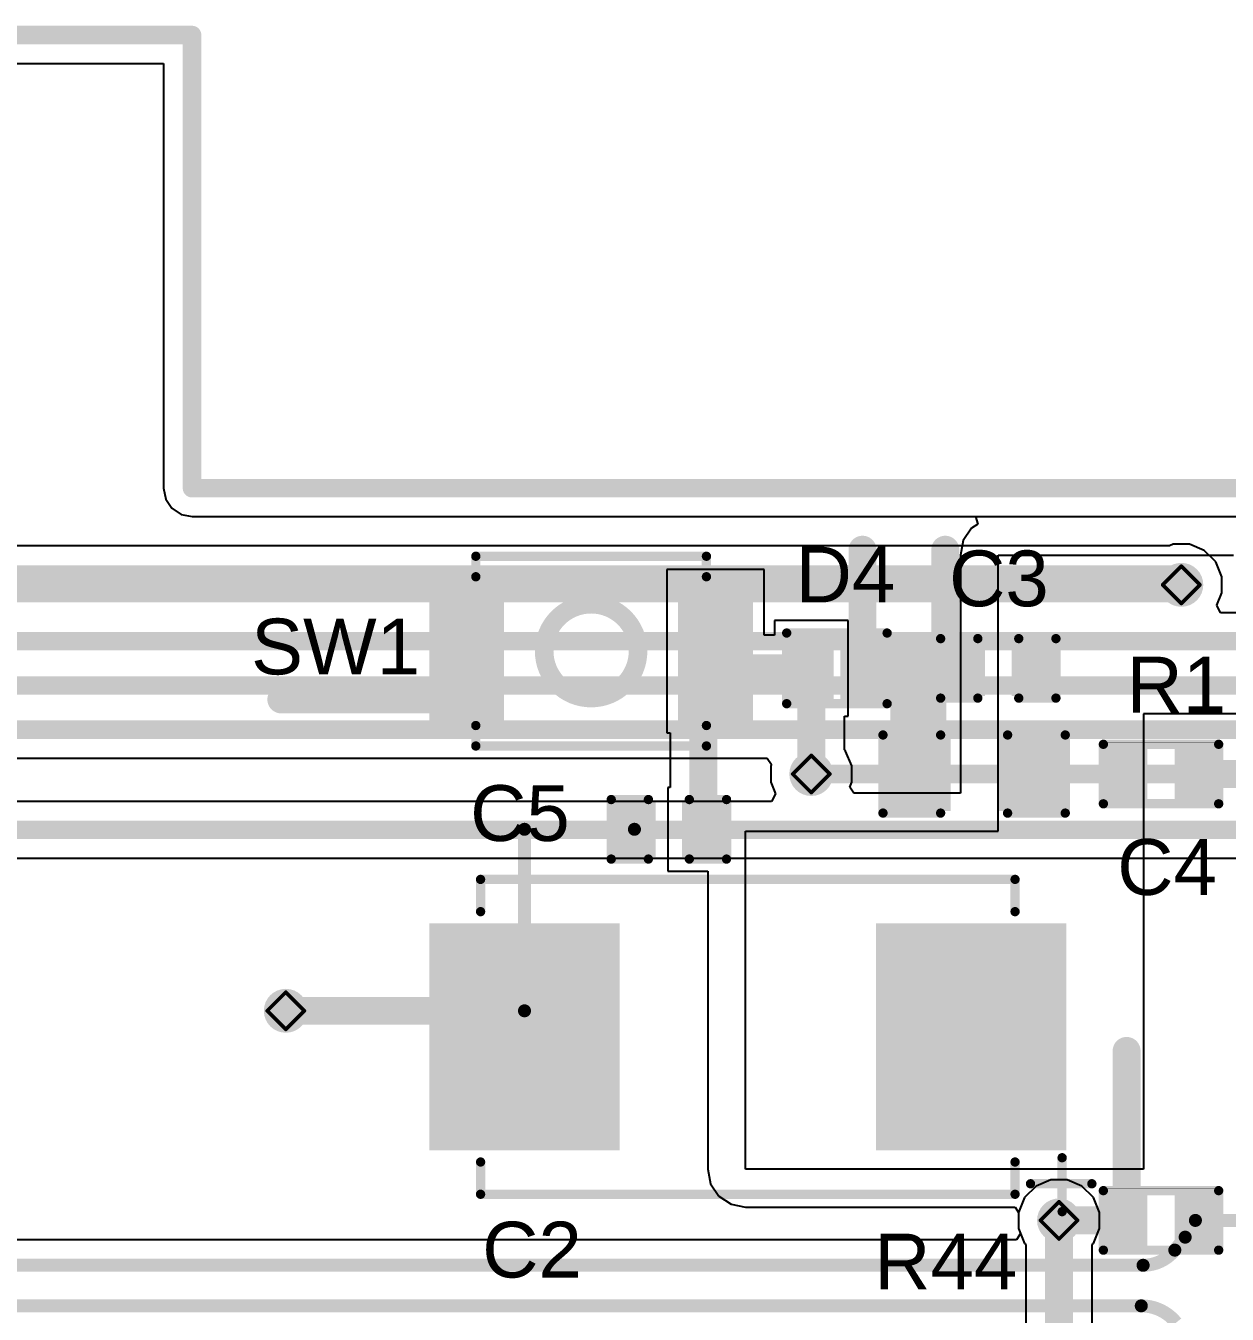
# Model space of a CAD drawing. Header units: inches. Extents: x -14 to 270, y -5 to 115.
# Drawn here: x 55.65 to 72.06, y 38.03 to 55.63 of the extents above; entities that cross this region are included whole.
import ezdxf

# ---------------------------------------------------------------- set-up
doc = ezdxf.new("R2010")
doc.units = ezdxf.units.IN
for name, color, linetype in [('Board Outline', 216, 'Continuous'), ('Bottom Layer', 5, 'Continuous'), ('Drill Drawing', 1, 'Continuous'), ('Top Layer', 1, 'Continuous'), ('Top Overlay', 2, 'Continuous'), ('Top Paste', 8, 'Continuous'), ('Top Solder', 216, 'Continuous'), ('Via Holes', 16, 'Continuous')]:
    doc.layers.add(name, color=color, linetype=linetype)
doc.styles.add('Arial', font='', dxfattribs={"height": 0.2})
doc.styles.get('Arial').set_extended_font_data('Arial')

# ---------------------------------------------------------------- blocks, each defined once
blk = doc.blocks.new('R___0402_18')
at = {"layer": 'Top Layer'}
for points in [[(-0.6985, -0.31749746), (-0.6985, 0.31750254), (-0.2412999999999999, 0.31750254), (-0.2413, -0.31749746)], [(0.24130254, -0.31749746), (0.24130254, 0.31750254), (0.6985025399999999, 0.31750254), (0.6985025399999999, -0.31749746)]]:
    blk.add_hatch(color=1, dxfattribs=at).paths.add_polyline_path(points)
at = {"layer": 'Top Paste'}
for points in [[(-0.6985, -0.31749746), (-0.6985, 0.31750254), (-0.2412999999999999, 0.31750254), (-0.2413, -0.31749746)], [(0.24130254, -0.31749746), (0.24130254, 0.31750254), (0.6985025399999999, 0.31750254), (0.6985025399999999, -0.31749746)]]:
    blk.add_hatch(color=8, dxfattribs=at).paths.add_polyline_path(points)
at = {"layer": 'Top Solder'}
for points in [[(-0.75350116, -0.3724986199999999), (-0.75350116, 0.3725037), (-0.1862988399999999, 0.3725037), (-0.18629884, -0.3724986199999999)], [(0.18630138, -0.3724986199999999), (0.18630138, 0.3725037), (0.7535037, 0.3725037), (0.7535037, -0.3724986199999999)]]:
    blk.add_hatch(color=216, dxfattribs=at).paths.add_polyline_path(points)
at = {"layer": 'Top Overlay'}
for points, const_width in [([(-0.7874, -0.40639746), (-0.78740254, 0.40640508)], 0.127), ([(0.78740254, 0.40640508), (-0.78740254, 0.40640508)], 0.127), ([(0.78740254, 0.40640508), (0.7874, -0.40639746)], 0.127), ([(0.7874, -0.40639746), (-0.7874, -0.40639746)], 0.127), ([(0.8128, -0.4317974599999999), (-0.8128, -0.4317974599999999)], 0.0032258)]:
    blk.add_lwpolyline(points, dxfattribs=dict(at, const_width=const_width))
for points, const_width in [([(-0.8191525399999998, 0.40640508, 1), (-0.75565254, 0.40640508, 1)], 0.0635), ([(-0.8191525399999998, 0.40640508, 1), (-0.75565254, 0.40640508, 1)], 0.0635), ([(0.75565254, 0.40640508, 1), (0.8191525399999998, 0.40640508, 1)], 0.0635), ([(0.75565254, 0.40640508, 1), (0.8191525399999998, 0.40640508, 1)], 0.0635), ([(-0.8191499999999999, -0.40639746, 1), (-0.7556499999999999, -0.40639746, 1)], 0.0635), ([(-0.8191499999999999, -0.40639746, 1), (-0.7556499999999999, -0.40639746, 1)], 0.0635), ([(0.7556499999999999, -0.40639746, 1), (0.8191499999999999, -0.40639746, 1)], 0.0635), ([(0.7556499999999999, -0.40639746, 1), (0.8191499999999999, -0.40639746, 1)], 0.0635), ([(-0.81360518, -0.4317974599999999, 1), (-0.8119948199999999, -0.4317974599999999, 1)], 0.0016129), ([(0.8119948199999999, -0.4317974599999999, 1), (0.81360518, -0.4317974599999999, 1)], 0.0016129)]:
    blk.add_lwpolyline(points, format="xyb", close=True, dxfattribs=dict(at, const_width=const_width))
blk = doc.blocks.new('B3U_1000P_58')
at = {"layer": 'Top Layer'}
for points in [[(-2.10999959, 0.85999955), (-1.28999869, 0.85999955), (-1.28999869, -0.85999955), (-2.10999959, -0.85999955)], [(1.29000123, 0.85999955), (2.11000213, 0.85999955), (2.11000213, -0.85999955), (1.29000123, -0.85999955)]]:
    blk.add_hatch(color=1, dxfattribs=at).paths.add_polyline_path(points)
at = {"layer": 'Top Paste'}
for points in [[(-2.10999959, 0.85999955), (-1.28999869, 0.85999955), (-1.28999869, -0.85999955), (-2.10999959, -0.85999955)], [(1.29000123, 0.85999955), (2.11000213, 0.85999955), (2.11000213, -0.85999955), (1.29000123, -0.85999955)]]:
    blk.add_hatch(color=8, dxfattribs=at).paths.add_polyline_path(points)
at = {"layer": 'Top Solder'}
for points in [[(-2.21159959, 0.96159955), (-1.18839869, 0.96159955), (-1.18839869, -0.96159955), (-2.21159959, -0.96159955)], [(1.18840123, 0.96159955), (2.21160213, 0.96159955), (2.21160213, -0.96159955), (1.18840123, -0.96159955)]]:
    blk.add_hatch(color=216, dxfattribs=at).paths.add_polyline_path(points)
at = {"layer": 'Top Overlay', "const_width": 0.127}
for points in [[(1.57480508, 1.2954), (-1.5748, 1.29539746)], [(-1.5748, 1.29539746), (-1.5748, 1.016)], [(1.57480508, 1.2954), (1.57480254, 1.016)], [(-1.5748, -1.016), (-1.5748, -1.29539746)], [(1.57480508, -1.2954), (1.57480254, -1.016)], [(1.57480508, -1.2954), (-1.5748, -1.29539746)]]:
    blk.add_lwpolyline(points, dxfattribs=at)
at = {"layer": 'Top Overlay'}
for points, const_width in [([(-1.60655, 1.29539746, 1), (-1.54305, 1.29539746, 1)], 0.0635), ([(-1.60655, 1.29539746, 1), (-1.54305, 1.29539746, 1)], 0.0635), ([(1.54305508, 1.2954, 1), (1.60655508, 1.2954, 1)], 0.0635), ([(1.54305508, 1.2954, 1), (1.60655508, 1.2954, 1)], 0.0635), ([(-1.60655, 1.016, 1), (-1.54305, 1.016, 1)], 0.0635), ([(1.54305254, 1.016, 1), (1.60655254, 1.016, 1)], 0.0635), ([(0.64106806, 0, 1), (-0.64106806, 0, 1)], 0.254), ([(-0.7045680599999999, 0, 1), (-0.5775680599999999, 0, 1)], 0.127), ([(0.5775680599999999, 0, 1), (0.7045680599999999, 0, 1)], 0.127), ([(-1.60655, -1.016, 1), (-1.54305, -1.016, 1)], 0.0635), ([(1.54305254, -1.016, 1), (1.60655254, -1.016, 1)], 0.0635), ([(-1.60655, -1.29539746, 1), (-1.54305, -1.29539746, 1)], 0.0635), ([(-1.60655, -1.29539746, 1), (-1.54305, -1.29539746, 1)], 0.0635), ([(1.54305508, -1.2954, 1), (1.60655508, -1.2954, 1)], 0.0635), ([(1.54305508, -1.2954, 1), (1.60655508, -1.2954, 1)], 0.0635)]:
    blk.add_lwpolyline(points, format="xyb", close=True, dxfattribs=dict(at, const_width=const_width))
blk = doc.blocks.new('R___0402_86')
at = {"layer": 'Top Layer'}
for points in [[(-0.6985, -0.3175), (-0.6985, 0.3175), (-0.2412999999999999, 0.3175), (-0.2413, -0.3175)], [(0.24130254, -0.3175), (0.24130254, 0.3175), (0.6985025399999999, 0.3175), (0.6985025399999999, -0.3175)]]:
    blk.add_hatch(color=1, dxfattribs=at).paths.add_polyline_path(points)
at = {"layer": 'Top Paste'}
for points in [[(-0.6985, -0.3175), (-0.6985, 0.3175), (-0.2412999999999999, 0.3175), (-0.2413, -0.3175)], [(0.24130254, -0.3175), (0.24130254, 0.3175), (0.6985025399999999, 0.3175), (0.6985025399999999, -0.3175)]]:
    blk.add_hatch(color=8, dxfattribs=at).paths.add_polyline_path(points)
at = {"layer": 'Top Solder'}
for points in [[(-0.75350116, -0.37250116), (-0.75350116, 0.37250116), (-0.1862988399999999, 0.37250116), (-0.18629884, -0.37250116)], [(0.18630138, -0.37250116), (0.18630138, 0.37250116), (0.7535037, 0.37250116), (0.7535037, -0.37250116)]]:
    blk.add_hatch(color=216, dxfattribs=at).paths.add_polyline_path(points)
at = {"layer": 'Top Overlay'}
for points, const_width in [([(0.7874, 0.4064), (-0.7874, 0.4064)], 0.127), ([(-0.7874, 0.4064), (-0.7874, -0.4064)], 0.127), ([(0.7874, 0.4064), (0.7874, -0.4064)], 0.127), ([(0.7874, -0.4064), (-0.7874, -0.4064)], 0.127), ([(0.8128, -0.4318), (-0.8127974599999999, -0.4318)], 0.0032258)]:
    blk.add_lwpolyline(points, dxfattribs=dict(at, const_width=const_width))
for points, const_width in [([(-0.8191499999999999, 0.4064, 1), (-0.7556499999999999, 0.4064, 1)], 0.0635), ([(-0.8191499999999999, 0.4064, 1), (-0.7556499999999999, 0.4064, 1)], 0.0635), ([(0.7556499999999999, 0.4064, 1), (0.8191499999999999, 0.4064, 1)], 0.0635), ([(0.7556499999999999, 0.4064, 1), (0.8191499999999999, 0.4064, 1)], 0.0635), ([(-0.8191499999999999, -0.4064, 1), (-0.7556499999999999, -0.4064, 1)], 0.0635), ([(-0.8191499999999999, -0.4064, 1), (-0.7556499999999999, -0.4064, 1)], 0.0635), ([(0.7556499999999999, -0.4064, 1), (0.8191499999999999, -0.4064, 1)], 0.0635), ([(0.7556499999999999, -0.4064, 1), (0.8191499999999999, -0.4064, 1)], 0.0635), ([(-0.8136026399999999, -0.4318, 1), (-0.81199228, -0.4318, 1)], 0.0016129), ([(0.8119948199999999, -0.4318, 1), (0.81360518, -0.4318, 1)], 0.0016129)]:
    blk.add_lwpolyline(points, format="xyb", close=True, dxfattribs=dict(at, const_width=const_width))
blk = doc.blocks.new('SOD_882_B__D___________107')
at = {"layer": 'Top Layer'}
for points in [[(-0.10000234, -0.4000004699999999), (-0.6000013399999999, -0.4000004699999999), (-0.6000013399999999, 0.4000004699999999), (-0.10000234, 0.4000004699999999)], [(0.5999987999999999, -0.4000004699999999), (0.0999998, -0.4000004699999999), (0.0999998, 0.4000004699999999), (0.5999987999999999, 0.4000004699999999)]]:
    blk.add_hatch(color=1, dxfattribs=at).paths.add_polyline_path(points)
at = {"layer": 'Top Paste'}
for points in [[(-0.10000234, -0.4000004699999999), (-0.6000013399999999, -0.4000004699999999), (-0.6000013399999999, 0.4000004699999999), (-0.10000234, 0.4000004699999999)], [(0.5999987999999999, -0.4000004699999999), (0.0999998, -0.4000004699999999), (0.0999998, 0.4000004699999999), (0.5999987999999999, 0.4000004699999999)]]:
    blk.add_hatch(color=8, dxfattribs=at).paths.add_polyline_path(points)
at = {"layer": 'Top Solder'}
for points in [[(-0.0450011799999999, -0.4550016299999999), (-0.6550024999999999, -0.4550016300000001), (-0.6550025, 0.4550016299999999), (-0.0450011800000001, 0.4550016300000001)], [(0.65499996, -0.4550016299999999), (0.0449986400000001, -0.4550016300000001), (0.0449986399999999, 0.4550016299999999), (0.6549999599999999, 0.4550016300000001)]]:
    blk.add_hatch(color=216, dxfattribs=at).paths.add_polyline_path(points)
at = {"layer": 'Top Overlay', "const_width": 0.127}
for points in [[(-0.68580254, 0.4826), (-0.68580254, -0.4826)], [(0.6858, 0.4826), (-0.68580254, 0.4826)], [(0.6858, 0.4826), (0.6858, -0.4826)], [(0.6858, -0.4826), (-0.68580254, -0.4826)]]:
    blk.add_lwpolyline(points, dxfattribs=at)
at = {"layer": 'Top Overlay', "const_width": 0.0635}
for points in [[(-0.71755254, 0.4826, 1), (-0.65405254, 0.4826, 1)], [(-0.71755254, 0.4826, 1), (-0.65405254, 0.4826, 1)], [(0.6540499999999999, 0.4826, 1), (0.71755, 0.4826, 1)], [(0.6540499999999999, 0.4826, 1), (0.71755, 0.4826, 1)], [(-0.71755254, -0.4826, 1), (-0.65405254, -0.4826, 1)], [(-0.71755254, -0.4826, 1), (-0.65405254, -0.4826, 1)], [(0.6540499999999999, -0.4826, 1), (0.71755, -0.4826, 1)], [(0.6540499999999999, -0.4826, 1), (0.71755, -0.4826, 1)]]:
    blk.add_lwpolyline(points, format="xyb", close=True, dxfattribs=at)
blk = doc.blocks.new('C___0402_121')
at = {"layer": 'Top Layer'}
for points in [[(-0.6985025399999999, -0.3175), (-0.6985025399999999, 0.3175), (-0.24130254, 0.3175), (-0.24130254, -0.3175)], [(0.2412999999999999, -0.3175), (0.2413, 0.3175), (0.6985, 0.3175), (0.6985, -0.3175)]]:
    blk.add_hatch(color=1, dxfattribs=at).paths.add_polyline_path(points)
at = {"layer": 'Top Paste'}
for points in [[(-0.6985025399999999, -0.3175), (-0.6985025399999999, 0.3175), (-0.24130254, 0.3175), (-0.24130254, -0.3175)], [(0.2412999999999999, -0.3175), (0.2413, 0.3175), (0.6985, 0.3175), (0.6985, -0.3175)]]:
    blk.add_hatch(color=8, dxfattribs=at).paths.add_polyline_path(points)
at = {"layer": 'Top Solder'}
for points in [[(-0.75850242, -0.37749988), (-0.75850242, 0.37749988), (-0.1813026599999999, 0.37749988), (-0.18130266, -0.37749988)], [(0.18130012, -0.37749988), (0.18130012, 0.37749988), (0.7584998799999999, 0.37749988), (0.7584998799999999, -0.37749988)]]:
    blk.add_hatch(color=216, dxfattribs=at).paths.add_polyline_path(points)
at = {"layer": 'Top Overlay', "const_width": 0.127}
for points in [[(-0.7874050799999999, -0.40640254), (-0.7874050799999999, 0.40640254)], [(-0.7874050799999999, 0.40640254), (-0.27940254, 0.4064)], [(0.2794, 0.40640254), (0.7874, 0.4064)], [(0.7874, -0.4064), (0.7874, 0.4064)], [(-0.7874050799999999, -0.40640254), (-0.27940254, -0.4064)], [(0.2794, -0.40640254), (0.7874, -0.4064)]]:
    blk.add_lwpolyline(points, dxfattribs=at)
at = {"layer": 'Top Overlay', "const_width": 0.0635}
for points in [[(-0.8191550799999999, 0.40640254, 1), (-0.75565508, 0.40640254, 1)], [(-0.8191550799999999, 0.40640254, 1), (-0.75565508, 0.40640254, 1)], [(-0.31115254, 0.4064, 1), (-0.24765254, 0.4064, 1)], [(0.24765, 0.40640254, 1), (0.31115, 0.40640254, 1)], [(0.7556499999999999, 0.4064, 1), (0.8191499999999999, 0.4064, 1)], [(0.7556499999999999, 0.4064, 1), (0.8191499999999999, 0.4064, 1)], [(-0.8191550799999999, -0.40640254, 1), (-0.75565508, -0.40640254, 1)], [(-0.8191550799999999, -0.40640254, 1), (-0.75565508, -0.40640254, 1)], [(-0.31115254, -0.4064, 1), (-0.24765254, -0.4064, 1)], [(0.24765, -0.40640254, 1), (0.31115, -0.40640254, 1)], [(0.7556499999999999, -0.4064, 1), (0.8191499999999999, -0.4064, 1)], [(0.7556499999999999, -0.4064, 1), (0.8191499999999999, -0.4064, 1)]]:
    blk.add_lwpolyline(points, format="xyb", close=True, dxfattribs=at)
blk = doc.blocks.new('C___0603_122')
at = {"layer": 'Top Layer'}
for points in [[(-0.3809999999999999, 0.4445), (-0.3810000000000001, -0.4445), (-1.143, -0.4445), (-1.143, 0.4445)], [(1.143, 0.4445), (1.143, -0.4445), (0.3809999999999999, -0.4445), (0.3810000000000001, 0.4445)]]:
    blk.add_hatch(color=1, dxfattribs=at).paths.add_polyline_path(points)
at = {"layer": 'Top Paste'}
for points in [[(-0.3809999999999999, 0.4445), (-0.3810000000000001, -0.4445), (-1.143, -0.4445), (-1.143, 0.4445)], [(1.143, 0.4445), (1.143, -0.4445), (0.3809999999999999, -0.4445), (0.3810000000000001, 0.4445)]]:
    blk.add_hatch(color=8, dxfattribs=at).paths.add_polyline_path(points)
at = {"layer": 'Top Solder'}
for points in [[(-0.3210001199999999, 0.5044998799999999), (-0.3210001200000001, -0.50449988), (-1.20299988, -0.5044998799999999), (-1.20299988, 0.50449988)], [(1.20299988, 0.5044998799999999), (1.20299988, -0.50449988), (0.3210001199999999, -0.5044998799999999), (0.3210001200000001, 0.50449988)]]:
    blk.add_hatch(color=216, dxfattribs=at).paths.add_polyline_path(points)
at = {"layer": 'Top Overlay', "const_width": 0.127}
for points in [[(-1.2446, 0.5334), (-0.4571999999999999, 0.5334)], [(-1.2446, -0.5334), (-1.2446, 0.5334)], [(0.4571999999999999, 0.5334), (1.2446, 0.5334)], [(1.2446, -0.5334), (1.2446, 0.5334)], [(-1.2446, -0.5334), (-0.4571999999999999, -0.5334)], [(0.4571999999999999, -0.5334), (1.2446, -0.5334)]]:
    blk.add_lwpolyline(points, dxfattribs=at)
at = {"layer": 'Top Overlay', "const_width": 0.0635}
for points in [[(-1.27635, 0.5334, 1), (-1.21285, 0.5334, 1)], [(-1.27635, 0.5334, 1), (-1.21285, 0.5334, 1)], [(-0.4889499999999999, 0.5334, 1), (-0.42545, 0.5334, 1)], [(0.42545, 0.5334, 1), (0.4889499999999999, 0.5334, 1)], [(1.21285, 0.5334, 1), (1.27635, 0.5334, 1)], [(1.21285, 0.5334, 1), (1.27635, 0.5334, 1)], [(-1.27635, -0.5334, 1), (-1.21285, -0.5334, 1)], [(-1.27635, -0.5334, 1), (-1.21285, -0.5334, 1)], [(-0.4889499999999999, -0.5334, 1), (-0.42545, -0.5334, 1)], [(0.42545, -0.5334, 1), (0.4889499999999999, -0.5334, 1)], [(1.21285, -0.5334, 1), (1.27635, -0.5334, 1)], [(1.21285, -0.5334, 1), (1.27635, -0.5334, 1)]]:
    blk.add_lwpolyline(points, format="xyb", close=True, dxfattribs=at)
blk = doc.blocks.new('C___0402_123')
at = {"layer": 'Top Layer'}
for points in [[(-0.6985025399999999, -0.3175), (-0.6985025399999999, 0.3175), (-0.24130254, 0.3175), (-0.24130254, -0.3175)], [(0.2412999999999999, -0.3175), (0.2413, 0.3175), (0.6985, 0.3175), (0.6985, -0.3175)]]:
    blk.add_hatch(color=1, dxfattribs=at).paths.add_polyline_path(points)
at = {"layer": 'Top Paste'}
for points in [[(-0.6985025399999999, -0.3175), (-0.6985025399999999, 0.3175), (-0.24130254, 0.3175), (-0.24130254, -0.3175)], [(0.2412999999999999, -0.3175), (0.2413, 0.3175), (0.6985, 0.3175), (0.6985, -0.3175)]]:
    blk.add_hatch(color=8, dxfattribs=at).paths.add_polyline_path(points)
at = {"layer": 'Top Solder'}
for points in [[(-0.75850242, -0.37749988), (-0.75850242, 0.37749988), (-0.1813026599999999, 0.37749988), (-0.18130266, -0.37749988)], [(0.18130012, -0.37749988), (0.18130012, 0.37749988), (0.7584998799999999, 0.37749988), (0.7584998799999999, -0.37749988)]]:
    blk.add_hatch(color=216, dxfattribs=at).paths.add_polyline_path(points)
at = {"layer": 'Top Overlay', "const_width": 0.127}
for points in [[(-0.7874, 0.4064), (-0.27940254, 0.40640254)], [(-0.7874, -0.4064), (-0.7874, 0.4064)], [(0.2794, 0.4064), (0.7874, 0.4064)], [(0.7874, -0.4064), (0.7874, 0.4064)], [(-0.7874, -0.4064), (-0.27940254, -0.40640254)], [(0.2794, -0.4064), (0.7874, -0.4064)]]:
    blk.add_lwpolyline(points, dxfattribs=at)
at = {"layer": 'Top Overlay', "const_width": 0.0635}
for points in [[(-0.8191499999999999, 0.4064, 1), (-0.7556499999999999, 0.4064, 1)], [(-0.8191499999999999, 0.4064, 1), (-0.7556499999999999, 0.4064, 1)], [(-0.31115254, 0.40640254, 1), (-0.24765254, 0.40640254, 1)], [(0.24765, 0.4064, 1), (0.31115, 0.4064, 1)], [(0.7556499999999999, 0.4064, 1), (0.8191499999999999, 0.4064, 1)], [(0.7556499999999999, 0.4064, 1), (0.8191499999999999, 0.4064, 1)], [(-0.8191499999999999, -0.4064, 1), (-0.7556499999999999, -0.4064, 1)], [(-0.8191499999999999, -0.4064, 1), (-0.7556499999999999, -0.4064, 1)], [(-0.31115254, -0.40640254, 1), (-0.24765254, -0.40640254, 1)], [(0.24765, -0.4064, 1), (0.31115, -0.4064, 1)], [(0.7556499999999999, -0.4064, 1), (0.8191499999999999, -0.4064, 1)], [(0.7556499999999999, -0.4064, 1), (0.8191499999999999, -0.4064, 1)]]:
    blk.add_lwpolyline(points, format="xyb", close=True, dxfattribs=at)
blk = doc.blocks.new('C____D_124')
at = {"layer": 'Top Layer'}
for points in [[(-4.25000166, 1.44999964), (-1.85000138, 1.44999964), (-1.85000138, -1.44999964), (-4.25000166, -1.44999964)], [(1.8499963, 1.44999964), (4.249996579999999, 1.44999964), (4.249996579999999, -1.44999964), (1.8499963, -1.44999964)]]:
    blk.add_hatch(color=1, dxfattribs=at).paths.add_polyline_path(points)
at = {"layer": 'Top Paste'}
for points in [[(-4.25000166, 1.44999964), (-1.85000138, 1.44999964), (-1.85000138, -1.44999964), (-4.25000166, -1.44999964)], [(1.8499963, 1.44999964), (4.249996579999999, 1.44999964), (4.249996579999999, -1.44999964), (1.8499963, -1.44999964)]]:
    blk.add_hatch(color=8, dxfattribs=at).paths.add_polyline_path(points)
at = {"layer": 'Top Solder'}
for points in [[(-4.35160166, 1.55159964), (-1.74840138, 1.55159964), (-1.74840138, -1.55159964), (-4.35160166, -1.55159964)], [(1.7483963, 1.55159964), (4.35159658, 1.55159964), (4.35159658, -1.55159964), (1.7483963, -1.55159964)]]:
    blk.add_hatch(color=216, dxfattribs=at).paths.add_polyline_path(points)
at = {"layer": 'Top Overlay', "const_width": 0.127}
for points in [[(-4.29260254, 2.3876), (-4.29260254, 1.651)], [(-3.650002859999999, 2.15000078), (-3.6500054, 1.70939968)], [(3.64999778, 2.15000078), (-3.650002859999999, 2.15000078)], [(3.64999778, 2.15000078), (3.64999778, 1.70939968)], [(-3.86080254, 2.0066), (-4.69900508, 2.00659746)], [(-3.650002859999999, -2.15000078), (-3.6500054, -1.70939968)], [(3.64999778, -1.70939968), (3.64999778, -2.15000078)], [(3.64999778, -2.15000078), (-3.650002859999999, -2.15000078)]]:
    blk.add_lwpolyline(points, dxfattribs=at)
at = {"layer": 'Top Overlay', "const_width": 0.0635}
for points in [[(-4.32435254, 2.3876, 1), (-4.26085254, 2.3876, 1)], [(-3.68175286, 2.15000078, 1), (-3.61825286, 2.15000078, 1)], [(-3.68175286, 2.15000078, 1), (-3.61825286, 2.15000078, 1)], [(3.61824778, 2.15000078, 1), (3.681747779999999, 2.15000078, 1)], [(3.61824778, 2.15000078, 1), (3.681747779999999, 2.15000078, 1)], [(-4.73075508, 2.00659746, 1), (-4.667255079999999, 2.00659746, 1)], [(-3.89255254, 2.0066, 1), (-3.82905254, 2.0066, 1)], [(-3.6817554, 1.70939968, 1), (-3.6182554, 1.70939968, 1)], [(3.61824778, 1.70939968, 1), (3.681747779999999, 1.70939968, 1)], [(-4.32435254, 1.651, 1), (-4.26085254, 1.651, 1)], [(-3.6817554, -1.70939968, 1), (-3.6182554, -1.70939968, 1)], [(3.61824778, -1.70939968, 1), (3.681747779999999, -1.70939968, 1)], [(-3.68175286, -2.15000078, 1), (-3.61825286, -2.15000078, 1)], [(-3.68175286, -2.15000078, 1), (-3.61825286, -2.15000078, 1)], [(3.61824778, -2.15000078, 1), (3.681747779999999, -2.15000078, 1)], [(3.61824778, -2.15000078, 1), (3.681747779999999, -2.15000078, 1)]]:
    blk.add_lwpolyline(points, format="xyb", close=True, dxfattribs=at)

msp = doc.modelspace()

# ---------------------------------------------------------------- hatches: boundary and pattern name
at = {"layer": 'Bottom Layer'}
h = msp.add_hatch(color=5, dxfattribs=at)
edge = h.paths.add_edge_path()
edge.add_arc((71.43511747999999, 47.99197411999999), 0.2999994, 0, 360)
h = msp.add_hatch(color=5, dxfattribs=at)
edge = h.paths.add_edge_path()
edge.add_arc((66.38119565999999, 45.40795592), 0.2999994, 0, 360)
h = msp.add_hatch(color=5, dxfattribs=at)
edge = h.paths.add_edge_path()
edge.add_arc((59.20459584, 42.17459434), 0.2999994, 0, 360)
h = msp.add_hatch(color=5, dxfattribs=at)
edge = h.paths.add_edge_path()
edge.add_arc((69.76454932, 39.31195845999999), 0.2999994, 0, 360)
at = {"layer": 'Top Layer'}
h = msp.add_hatch(color=1, dxfattribs=at)
edge = h.paths.add_edge_path()
edge.add_arc((71.43511747999999, 47.99197411999999), 0.2999994, 0, 360)
for points in [[(67.4621968, 44.96345591999999), (68.2241968, 44.96345591999999), (68.2241968, 47.25754328), (67.4621968, 47.25754328)], [(67.4621968, 46.53364074), (68.69408664, 46.53364074), (68.69408664, 47.25754074), (67.4621968, 47.25754074)], [(67.79239679999999, 46.53364074), (68.69408664, 46.53364074), (68.69408664, 47.16864073999999), (67.79239679999999, 47.16864073999999)]]:
    msp.add_hatch(color=1, dxfattribs=at).paths.add_polyline_path(points)
h = msp.add_hatch(color=1, dxfattribs=at)
edge = h.paths.add_edge_path()
edge.add_arc((66.38119565999999, 45.40795592), 0.2999994, 0, 360)
h = msp.add_hatch(color=1, dxfattribs=at)
edge = h.paths.add_edge_path()
edge.add_arc((59.20459584, 42.17459434), 0.2999994, 0, 360)
h = msp.add_hatch(color=1, dxfattribs=at)
edge = h.paths.add_edge_path()
edge.add_arc((69.76454932, 39.31195845999999), 0.2999994, 0, 360)
at = {"layer": 'Via Holes'}
h = msp.add_hatch(color=7, dxfattribs=at)
edge = h.paths.add_edge_path()
edge.add_arc((71.43511747999999, 47.99197411999999), 0.1499997, 0, 360)
h = msp.add_hatch(color=7, dxfattribs=at)
edge = h.paths.add_edge_path()
edge.add_arc((66.38119565999999, 45.40795592), 0.1499997, 0, 360)
h = msp.add_hatch(color=7, dxfattribs=at)
edge = h.paths.add_edge_path()
edge.add_arc((59.20459584, 42.17459434), 0.1499997, 0, 360)
h = msp.add_hatch(color=7, dxfattribs=at)
edge = h.paths.add_edge_path()
edge.add_arc((69.76454932, 39.31195845999999), 0.1499997, 0, 360)

# ---------------------------------------------------------------- linework, layer by layer
at = {"layer": 'Board Outline', "const_width": 0.254}
for points in [[(-1.01829362, 55.49999567999999), (57.92415644, 55.4999906)], [(57.92415644, 49.31195878), (57.92415644, 55.4999906)], [(57.92415644, 49.31195878), (106.10556122, 49.31195878)]]:
    msp.add_lwpolyline(points, dxfattribs=at)
at = {"layer": 'Board Outline', "const_width": 0.127}
for points in [[(57.86065643999999, 55.4999906, 1), (57.98765643999999, 55.4999906, 1)], [(57.86065643999999, 55.4999906, 1), (57.98765643999999, 55.4999906, 1)], [(57.86065643999999, 49.31195878, 1), (57.98765643999999, 49.31195878, 1)], [(57.86065643999999, 49.31195878, 1), (57.98765643999999, 49.31195878, 1)]]:
    msp.add_lwpolyline(points, format="xyb", close=True, dxfattribs=at)
at = {"layer": 'Bottom Layer'}
for p, q in [((-1.01828854, 55.11153824), (57.53570408, 55.11153824)), ((57.53570408, 55.11153824), (57.53570408, 49.31197148)), ((57.53570408, 49.31197148), (57.56527476, 49.16331289999999)), ((57.56527476, 49.16331289999999), (57.64948337999999, 49.03728572)), ((57.64948337999999, 49.03728572), (57.77551055999999, 48.95307709999999)), ((57.77551055999999, 48.95307709999999), (57.92416914, 48.92350642)), ((57.92416914, 48.92350642), (72.70870142, 48.92350642)), ((71.27175484, 48.52395172), (49.4132997, 48.52395172)), ((71.32491958, 48.54597352), (71.27175484, 48.52395172)), ((71.54531538, 48.54597352), (71.32491958, 48.54597352)), ((71.74893193999999, 48.46163282), (71.54531538, 48.54597352)), ((71.90477617999998, 48.30578858), (71.74893193999999, 48.46163282)), ((71.98911688, 48.10217202), (71.90477617999998, 48.30578858)), ((71.98911688, 47.88177622), (71.98911688, 48.10217202)), ((71.91896716, 47.71241663999999), (71.98911688, 47.88177622)), ((71.97018118, 47.61081664), (71.91896716, 47.71241663999999)), ((114.523647, 47.61081918), (71.97018118, 47.61081664)), ((49.18429076, 45.62429026), (65.77972111999999, 45.62429026)), ((65.77972111999999, 45.62429026), (65.83616753999999, 45.5398124)), ((65.83616753999999, 45.5398124), (65.82719626, 45.51815382)), ((65.82719626, 45.51815382), (65.82719626, 45.29775802)), ((65.82719626, 45.29775802), (65.8942421, 45.13589652)), ((65.8942421, 45.13589652), (65.83863388, 45.03429652)), ((65.83863388, 45.03429652), (50.38221318, 45.03429398)), ((50.38220302, 44.25736386), (74.3991908, 44.2573664)), ((69.45073486, 39.78161716), (69.29489061999999, 39.62577292)), ((69.65435142, 39.86595785999999), (69.45073486, 39.78161716)), ((69.87474722, 39.86595785999999), (69.65435142, 39.86595785999999)), ((70.07836377999999, 39.78161716), (69.87474722, 39.86595785999999)), ((70.23420802, 39.62577292), (70.07836377999999, 39.78161716)), ((69.29489061999999, 39.62577292), (69.21054991999999, 39.42215636)), ((70.31854872, 39.42215636), (70.23420802, 39.62577292)), ((69.21054991999999, 39.42215636), (69.21054991999999, 39.20176056)), ((70.31854872, 39.20176056), (70.31854872, 39.42215636)), ((69.21054991999999, 39.20176056), (69.29489061999999, 38.998144)), ((70.23420802, 38.998144), (70.31854872, 39.20176056)), ((69.29489061999999, 38.998144), (69.3113422, 38.98169242)), ((69.3113422, 38.98169242), (69.3113422, 37.86421687999999)), ((70.21775643999999, 38.98169242), (70.23420802, 38.998144)), ((70.21775643999999, 37.86421687999999), (70.21775643999999, 38.98169242))]:
    msp.add_line(p, q, dxfattribs=at)
for points, const_width in [([(49.4132997, 48.00599999999999), (71.43511747999999, 48.00599999999999)], 0.508), ([(71.43511747999999, 47.99197411999999), (71.43511747999999, 48.00599999999999)], 0.508), ([(49.52355094, 47.22234904), (114.523647, 47.22235411999999)], 0.254), ([(50.20618102, 46.61754964), (113.89845394, 46.61755472)], 0.254), ([(49.18429076, 46.01275532), (113.11971534, 46.01275532)], 0.254), ([(66.38119565999999, 45.40795592), (74.9420015, 45.40795592)], 0.254), ([(49.98719999999999, 44.64582892), (94.99171756, 44.645834)], 0.254), ([(69.76454932, 37.53395084), (69.76454932, 39.31195845999999)], 0.3809999999999999)]:
    msp.add_lwpolyline(points, dxfattribs=dict(at, const_width=const_width))
for points, const_width in [([(71.30811747999999, 48.00599999999999, 1), (71.56211748, 48.00599999999999, 1)], 0.254), ([(71.30811747999999, 48.00599999999999, 1), (71.56211748, 48.00599999999999, 1)], 0.254), ([(71.30811747999999, 47.99197411999999, 1), (71.56211748, 47.99197411999999, 1)], 0.254), ([(66.31769566, 45.40795592, 1), (66.44469566, 45.40795592, 1)], 0.127), ([(69.66929932, 39.31195845999999, 1), (69.85979932, 39.31195845999999, 1)], 0.1905)]:
    msp.add_lwpolyline(points, format="xyb", close=True, dxfattribs=dict(at, const_width=const_width))
at = {"layer": 'Drill Drawing', "const_width": 0.0508}
for points in [[(71.18111748, 47.99197411999999), (71.43511747999999, 48.24597411999999)], [(71.43511747999999, 48.24597411999999), (71.68911748, 47.99197411999999)], [(71.18111748, 47.99197411999999), (71.43511747999999, 47.73797412)], [(71.43511747999999, 47.73797412), (71.68911748, 47.99197411999999)], [(66.12719566, 45.40795592), (66.38119565999999, 45.66195592)], [(66.38119565999999, 45.66195592), (66.63519566, 45.40795592)], [(66.12719566, 45.40795592), (66.38119565999999, 45.15395592)], [(66.38119565999999, 45.15395592), (66.63519566, 45.40795592)], [(58.95059584, 42.17459434), (59.20459584, 42.42859434)], [(59.20459584, 42.42859434), (59.45859584, 42.17459434)], [(58.95059584, 42.17459434), (59.20459584, 41.92059434)], [(59.20459584, 41.92059434), (59.45859584, 42.17459434)], [(69.51054932, 39.31195845999999), (69.76454932, 39.56595846)], [(69.76454932, 39.56595846), (70.01854932, 39.31195845999999)], [(69.51054932, 39.31195845999999), (69.76454932, 39.05795846)], [(69.76454932, 39.05795846), (70.01854932, 39.31195845999999)]]:
    msp.add_lwpolyline(points, dxfattribs=at)
at = {"layer": 'Drill Drawing', "const_width": 0.0254}
for points in [[(71.42241748, 48.24597411999999, 1), (71.44781748, 48.24597411999999, 1)], [(71.42241748, 48.24597411999999, 1), (71.44781748, 48.24597411999999, 1)], [(71.16841747999999, 47.99197411999999, 1), (71.19381747999999, 47.99197411999999, 1)], [(71.16841747999999, 47.99197411999999, 1), (71.19381747999999, 47.99197411999999, 1)], [(71.67641748, 47.99197411999999, 1), (71.70181747999999, 47.99197411999999, 1)], [(71.67641748, 47.99197411999999, 1), (71.70181747999999, 47.99197411999999, 1)], [(71.42241748, 47.73797412, 1), (71.44781748, 47.73797412, 1)], [(71.42241748, 47.73797412, 1), (71.44781748, 47.73797412, 1)], [(66.36849566, 45.66195592, 1), (66.39389566, 45.66195592, 1)], [(66.36849566, 45.66195592, 1), (66.39389566, 45.66195592, 1)], [(66.11449565999999, 45.40795592, 1), (66.13989566000001, 45.40795592, 1)], [(66.11449565999999, 45.40795592, 1), (66.13989566000001, 45.40795592, 1)], [(66.62249566, 45.40795592, 1), (66.64789565999999, 45.40795592, 1)], [(66.62249566, 45.40795592, 1), (66.64789565999999, 45.40795592, 1)], [(66.36849566, 45.15395592, 1), (66.39389566, 45.15395592, 1)], [(66.36849566, 45.15395592, 1), (66.39389566, 45.15395592, 1)], [(59.19189584, 42.42859434, 1), (59.21729584, 42.42859434, 1)], [(59.19189584, 42.42859434, 1), (59.21729584, 42.42859434, 1)], [(58.93789584, 42.17459434, 1), (58.96329583999999, 42.17459434, 1)], [(58.93789584, 42.17459434, 1), (58.96329583999999, 42.17459434, 1)], [(59.44589584, 42.17459434, 1), (59.47129584, 42.17459434, 1)], [(59.44589584, 42.17459434, 1), (59.47129584, 42.17459434, 1)], [(59.19189584, 41.92059434, 1), (59.21729584, 41.92059434, 1)], [(59.19189584, 41.92059434, 1), (59.21729584, 41.92059434, 1)], [(69.75184931999999, 39.56595846, 1), (69.77724932, 39.56595846, 1)], [(69.75184931999999, 39.56595846, 1), (69.77724932, 39.56595846, 1)], [(69.49784932, 39.31195845999999, 1), (69.52324931999999, 39.31195845999999, 1)], [(69.49784932, 39.31195845999999, 1), (69.52324931999999, 39.31195845999999, 1)], [(70.00584932, 39.31195845999999, 1), (70.03124932, 39.31195845999999, 1)], [(70.00584932, 39.31195845999999, 1), (70.03124932, 39.31195845999999, 1)], [(69.75184931999999, 39.05795846, 1), (69.77724932, 39.05795846, 1)], [(69.75184931999999, 39.05795846, 1), (69.77724932, 39.05795846, 1)]]:
    msp.add_lwpolyline(points, format="xyb", close=True, dxfattribs=at)
at = {"layer": 'Top Layer'}
for p, q in [((-1.01828854, 55.11153824), (57.53570408, 55.11153824)), ((57.53570408, 55.11153824), (57.53570408, 49.31197148)), ((57.53570408, 49.31197148), (57.56527476, 49.16331289999999)), ((57.56527476, 49.16331289999999), (57.64948337999999, 49.03728572)), ((57.64948337999999, 49.03728572), (57.77551055999999, 48.95307709999999)), ((57.77551055999999, 48.95307709999999), (57.92416914, 48.92350642)), ((57.92416914, 48.92350642), (68.6246786, 48.92350642)), ((68.6246786, 48.92350642), (68.65549896, 48.82190642)), ((68.5691415, 48.76420269999999), (68.45686334, 48.59616646)), ((68.65549896, 48.82190642), (68.5691415, 48.76420269999999)), ((68.45686334, 48.59616646), (68.41743746, 48.39795502)), ((68.41743746, 48.39795502), (68.41743746, 46.27964074)), ((68.93538917999999, 46.27964074), (68.93538917999999, 48.39795502)), ((68.93538917999999, 48.39795502), (72.1480015, 48.39795502)), ((65.73854772, 48.20054621999999), (64.41054935999999, 48.20054621999999)), ((64.41054935999999, 48.20054621999999), (64.41054935999999, 45.97254966)), ((65.73854772, 47.30434786), (65.73854772, 48.20054621999999)), ((66.88519516, 47.50513993999999), (65.87719616, 47.50513993999999)), ((65.87719616, 47.50513993999999), (65.87719616, 47.30434786)), ((66.88519516, 46.19714154), (66.88519516, 47.50513993999999)), ((65.87719616, 47.30434786), (65.73854772, 47.30434786)), ((68.41743746, 46.27964074), (68.41743746, 45.14575172)), ((68.93538917999999, 44.62779999999999), (68.93538917999999, 46.27964074)), ((66.83440278, 45.73822196), (66.83440278, 46.19714154)), ((66.83440278, 46.19714154), (66.88519516, 46.19714154)), ((70.91659426, 46.22795427999999), (70.91659426, 40.01045592)), ((74.01975798, 46.22795427999999), (70.91659426, 46.22795427999999)), ((64.41054935999999, 45.97254966), (64.45292925999999, 45.97254966)), ((64.45292925999999, 45.97254966), (64.45292925999999, 45.2246238)), ((66.85085435999999, 45.72177038), (66.83440278, 45.73822196)), ((66.93519506, 45.51815382), (66.85085435999999, 45.72177038)), ((66.93519506, 45.29775802), (66.93519506, 45.51815382)), ((64.45292925999999, 45.2246238), (64.42353638, 45.2246238)), ((64.42353638, 45.2246238), (64.42353638, 44.0816238)), ((66.90722457999999, 45.23022958), (66.93519506, 45.29775802)), ((66.963671, 45.14575172), (66.90722457999999, 45.23022958)), ((68.41743746, 45.14575172), (66.963671, 45.14575172)), ((65.48455025999999, 40.01045592), (65.48455025999999, 44.62779999999999)), ((65.48455025999999, 44.62779999999999), (68.93538917999999, 44.62779999999999)), ((64.42353638, 44.0816238), (64.96659854, 44.0816238)), ((64.96659854, 44.0816238), (64.96659854, 40.01045592)), ((64.96659854, 40.01045592), (65.00602442, 39.81224448)), ((70.91659426, 40.01045592), (65.48455025999999, 40.01045592)), ((65.00602442, 39.81224448), (65.11830257999999, 39.64420824)), ((65.11830257999999, 39.64420824), (65.28633882, 39.53193008)), ((65.28633882, 39.53193008), (65.48455025999999, 39.4925042)), ((65.48455025999999, 39.4925042), (69.16354467999999, 39.4925042)), ((69.16354467999999, 39.4925042), (69.21054991999999, 39.42215382)), ((69.21054991999999, 39.42215382), (69.21054991999999, 39.20176056)), ((69.23898267999999, 39.13311452), (69.18253626, 39.04863666)), ((69.21054991999999, 39.20176056), (69.23898267999999, 39.13311452)), ((69.18253626, 39.04863666), (49.13545672, 39.04863666))]:
    msp.add_line(p, q, dxfattribs=at)
for points, const_width in [([(67.08119679999999, 46.85114074), (67.08119679999999, 48.4718614)], 0.3809999999999999), ([(68.21148664, 46.85114074), (68.21148664, 48.4718614)], 0.3809999999999999), ([(65.49954134, 46.85114074), (66.38119565999999, 46.85114074)], 0.3809999999999999), ([(66.38119565999999, 45.40795592), (66.38119565999999, 46.85114074)], 0.3809999999999999), ([(59.1432015, 46.42614794), (61.67454772, 46.42614794)], 0.3809999999999999), ([(64.90613637999999, 46.42614794), (65.07454854, 46.42614794)], 0.3809999999999999), ([(64.90613637999999, 44.6531238), (64.90613637999999, 46.42614794)], 0.3809999999999999), ([(67.79239679999999, 45.40795592), (67.79239679999999, 46.38755264)], 0.3809999999999999), ([(71.6277968, 45.40795592), (73.26975694, 45.40795592)], 0.3809999999999999), ([(62.46455121999999, 42.17459434), (62.46455121999999, 44.6531238)], 0.1778), ([(62.46455121999999, 44.6531238), (63.96633384, 44.6531238)], 0.1778), ([(59.20459584, 42.17459434), (62.46455121999999, 42.17459434)], 0.3809999999999999), ([(70.68782915999999, 41.62697541999999), (70.6878317, 41.62697541999999)], 0.3809999999999999), ([(70.68782915999999, 39.31195845999999), (70.68782915999999, 41.62697541999999)], 0.3809999999999999), ([(69.76454932, 39.31195845999999), (70.68782915999999, 39.31195845999999)], 0.3809999999999999), ([(71.6276317, 39.31196354), (72.81544238000001, 39.31196354)], 0.1778), ([(71.34594315999999, 38.90630521999999), (71.48793169999999, 39.08336353999999)], 0.1778), ([(43.99598516, 38.69901836), (70.91264201999999, 38.69901836)], 0.1778), ([(70.91264201999999, 38.69901836), (70.91359451999999, 38.69901582)], 0.1778), ([(43.9000011, 38.14500117999999), (70.88799132, 38.14500117999999)], 0.1778)]:
    msp.add_lwpolyline(points, dxfattribs=dict(at, const_width=const_width))
for points, const_width in [([(66.9859468, 48.4718614, 1), (67.1764468, 48.4718614, 1)], 0.1905), ([(68.11623664, 48.4718614, 1), (68.30673664, 48.4718614, 1)], 0.1905), ([(65.40429134, 46.85114074, 1), (65.59479134, 46.85114074, 1)], 0.1905), ([(65.40429134, 46.85114074, 1), (65.59479134, 46.85114074, 1)], 0.1905), ([(66.28594566, 46.85114074, 1), (66.47644566, 46.85114074, 1)], 0.1905), ([(66.28594566, 46.85114074, 1), (66.47644566, 46.85114074, 1)], 0.1905), ([(66.9859468, 46.85114074, 1), (67.1764468, 46.85114074, 1)], 0.1905), ([(68.11623664, 46.85114074, 1), (68.30673664, 46.85114074, 1)], 0.1905), ([(59.0479515, 46.42614794, 1), (59.2384515, 46.42614794, 1)], 0.1905), ([(61.57929771999999, 46.42614794, 1), (61.76979772, 46.42614794, 1)], 0.1905), ([(64.81088638, 46.42614794, 1), (65.00138638, 46.42614794, 1)], 0.1905), ([(64.81088638, 46.42614794, 1), (65.00138638, 46.42614794, 1)], 0.1905), ([(64.97929853999999, 46.42614794, 1), (65.16979854, 46.42614794, 1)], 0.1905), ([(64.97929853999999, 46.42614794, 1), (65.16979854, 46.42614794, 1)], 0.1905), ([(67.6971468, 46.38755264, 1), (67.8876468, 46.38755264, 1)], 0.1905), ([(66.28594566, 45.40795592, 1), (66.47644566, 45.40795592, 1)], 0.1905), ([(67.6971468, 45.40795592, 1), (67.8876468, 45.40795592, 1)], 0.1905), ([(71.53254679999999, 45.40795592, 1), (71.7230468, 45.40795592, 1)], 0.1905), ([(62.42010121999999, 44.6531238, 1), (62.50900121999999, 44.6531238, 1)], 0.0889), ([(62.42010121999999, 44.6531238, 1), (62.50900121999999, 44.6531238, 1)], 0.0889), ([(63.92188383999999, 44.6531238, 1), (64.01078384, 44.6531238, 1)], 0.0889), ([(64.81088638, 44.6531238, 1), (65.00138638, 44.6531238, 1)], 0.1905), ([(59.0479515, 42.1132, 1), (59.2384515, 42.1132, 1)], 0.1905), ([(59.10934584, 42.17459434, 1), (59.29984584, 42.17459434, 1)], 0.1905), ([(59.10934584, 42.17459434, 1), (59.29984584, 42.17459434, 1)], 0.1905), ([(62.36930122, 42.17459434, 1), (62.55980122, 42.17459434, 1)], 0.1905), ([(62.42010121999999, 42.17459434, 1), (62.50900121999999, 42.17459434, 1)], 0.0889), ([(70.59257916, 41.62697541999999, 1), (70.78307916, 41.62697541999999, 1)], 0.1905), ([(70.59257916, 41.62697541999999, 1), (70.78307916, 41.62697541999999, 1)], 0.1905), ([(70.5925817, 41.62697541999999, 1), (70.7830817, 41.62697541999999, 1)], 0.1905), ([(69.66929932, 39.31195845999999, 1), (69.85979932, 39.31195845999999, 1)], 0.1905), ([(70.59257916, 39.31195845999999, 1), (70.78307916, 39.31195845999999, 1)], 0.1905), ([(70.59257916, 39.31195845999999, 1), (70.78307916, 39.31195845999999, 1)], 0.1905), ([(71.5831817, 39.31196354, 1), (71.67208169999999, 39.31196354, 1)], 0.0889), ([(71.44348169999999, 39.08336353999999, 1), (71.53238169999999, 39.08336353999999, 1)], 0.0889), ([(71.30149315999999, 38.90630521999999, 1), (71.39039315999999, 38.90630521999999, 1)], 0.0889), ([(71.30149315999999, 38.90630521999999, 1), (71.39039315999999, 38.90630521999999, 1)], 0.0889), ([(70.86819202, 38.69901836, 1), (70.95709201999999, 38.69901836, 1)], 0.0889), ([(70.86819202, 38.69901836, 1), (70.95709201999999, 38.69901836, 1)], 0.0889), ([(70.86914451999999, 38.69901582, 1), (70.95804452, 38.69901582, 1)], 0.0889), ([(70.86914451999999, 38.69901582, 1), (70.95804452, 38.69901582, 1)], 0.0889), ([(70.84354131999999, 38.14500117999999, 1), (70.93244132, 38.14500117999999, 1)], 0.0889), ([(70.84354131999999, 38.14500117999999, 1), (70.93244132, 38.14500117999999, 1)], 0.0889)]:
    msp.add_lwpolyline(points, format="xyb", close=True, dxfattribs=dict(at, const_width=const_width))
for points, const_width in [([(65.07454854, 46.42614794, -0.4142135623730951), (65.49954134, 46.85114074)], 0.3809999999999999), ([(59.1432015, 42.1132, -0.4142135623730951), (59.20459584, 42.17459434)], 0.3809999999999999), ([(71.34594315999999, 38.90630521999999, -0.2273400287905442), (70.91359451999999, 38.69901582)], 0.1778), ([(70.88799132, 38.14500117999999, -0.2275308566631274), (71.36469598, 37.91622846)], 0.1778)]:
    msp.add_lwpolyline(points, format="xyb", dxfattribs=dict(at, const_width=const_width))

# ---------------------------------------------------------------- block references
at = {"rotation": 180}
for name, p in [('B3U_1000P_58', (63.3745494, 47.08654794)), ('SOD_882_B__D___________107', (66.73119496, 46.85114074)), ('R___0402_86', (71.1578968, 45.40795592)), ('C____D_124', (65.51454766, 41.81899434)), ('R___0402_18', (71.1577317, 39.311961))]:
    msp.add_blockref(name, p, dxfattribs=at)
for name, p in [('C___0402_123', (68.93538917999999, 46.85114074)), ('C___0603_122', (68.60519679999999, 45.40795592)), ('C___0402_121', (64.43623638, 44.6531238))]:
    msp.add_blockref(name, p)

# ---------------------------------------------------------------- texts
at = {"layer": 'Top Overlay', "style": 'Arial'}
for s, p in [('D4', (66.16720574, 47.75212446)), ('C3', (68.2634906, 47.6989521)), ('SW1', (58.73064708, 46.76851962)), ('R1', (70.68620356, 46.24804314)), ('C5', (61.72220573999999, 44.49368038)), ('C4', (70.5592442, 43.75708038)), ('C2', (61.88660724, 38.53192446)), ('R44', (67.24080785999999, 38.36900378))]:
    msp.add_text(s, height=0.7619999999999999, dxfattribs=at).set_placement(p)

doc.saveas('drawing.dxf')
